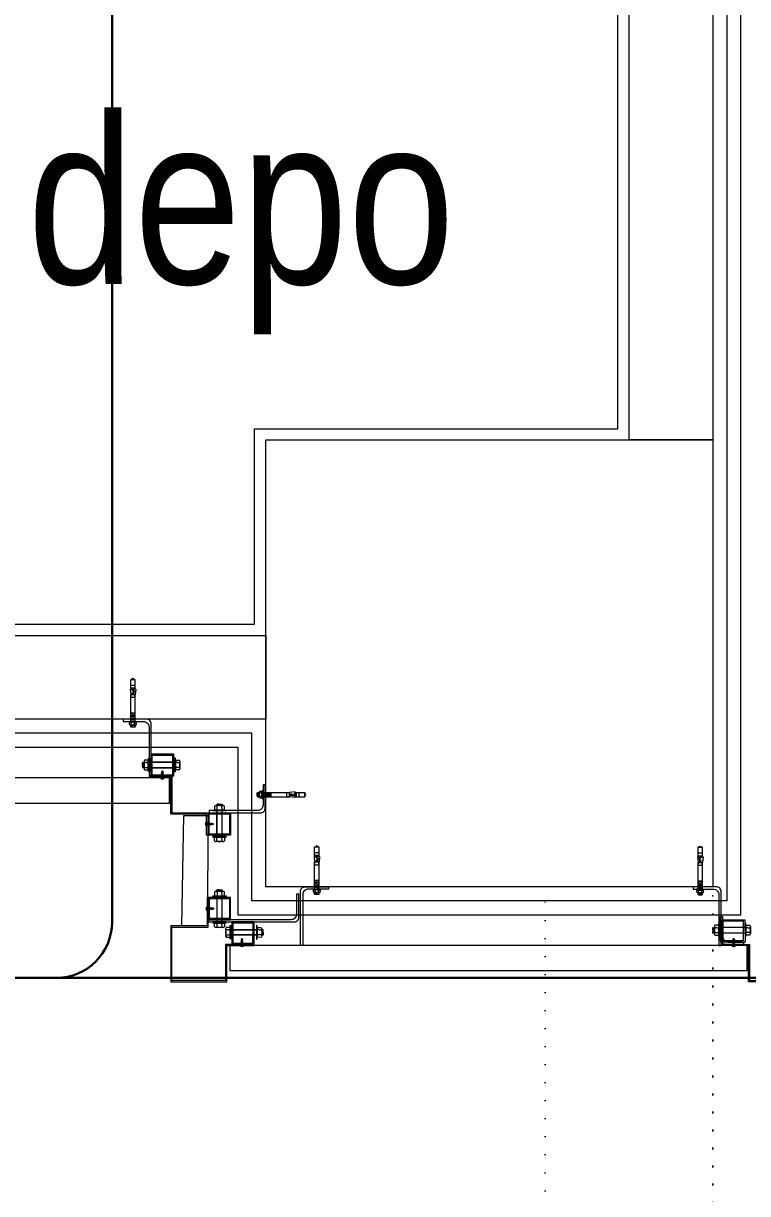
# Model space of a CAD drawing. Extents: x -1073 to 35213, y -1180 to 6950.
# Drawn here: x 32347.5 to 32477, y 3057.6 to 3267.1 of the extents above; entities that cross this region are included whole.
import ezdxf

# ---------------------------------------------------------------- set-up
doc = ezdxf.new("R2010")
doc.units = 0
doc.header["$LTSCALE"] = 25
doc.linetypes.add('DOT2', pattern=[0.125, 0, -0.125])
doc.layers.get('0').update_dxf_attribs({"color": 9, "lineweight": 9})
for name, color, linetype, lineweight in [('00', 9, 'Continuous', 9), ('01', 9, 'Continuous', 9), ('06D', 9, 'Continuous', 9), ('10', 9, 'Continuous', 9), ('10A', 9, 'Continuous', 9), ('14', 9, 'Continuous', 9), ('20', 9, 'DOT2', 9), ('33', 9, 'BATTING', 9), ('DATA TAVAN', 160, 'Continuous', 30)]:
    doc.layers.add(name, color=color, linetype=linetype, lineweight=lineweight)
doc.styles.add('MuuM_TEXT-STANDART', font='ARIALN.TTF')
doc.linetypes.add('BATTING', pattern='A,0.0001,-0.1,[134,ltypeshp.shx,S=0.1,R=0,X=-0.1,Y=0],-0.2,[134,ltypeshp.shx,S=0.1,R=180,X=0.1,Y=0],-0.1', length=0.4001)

# ---------------------------------------------------------------- blocks, each defined once
blk = doc.blocks.new('p-kolon-80x80-vw')
at = {"layer": '01'}
blk.add_lwpolyline([(-40, -40), (-40, 40), (40, 40), (40, -40)], close=True, dxfattribs=at)
blk = doc.blocks.new('cxvxv')
for p, q in [((-21988.4, 8560.98, 0), (-21988.4, 8560.32, 0)), ((-21988.4, 8560.32, 0), (-21986.64, 8560.32, 0)), ((-21986.86, 8561.07, 0), (-21988.18, 8561.07, 0)), ((-21988.02, 8561.25, 0), (-21987.03, 8561.3, 0)), ((-21988.02, 8561.25, 0), (-21988, 8561.26, 0)), ((-21988, 8561.23, 0), (-21988.02, 8561.25, 0)), ((-21988.02, 8561.13, 0), (-21987.03, 8561.19, 0)), ((-21988.02, 8561.13, 0), (-21988, 8561.14, 0)), ((-21988, 8561.11, 0), (-21988.02, 8561.13, 0)), ((-21988.02, 8560.32, 0), (-21987.02, 8560.32, 0)), ((-21988.02, 8560.28, 0), (-21988.02, 8560.32, 0)), ((-21988.02, 8560.11, 0), (-21988.02, 8555.61, 0)), ((-21988, 8561.3, 0), (-21987.94, 8561.35, 0)), ((-21988, 8561.26, 0), (-21988, 8561.3, 0)), ((-21988, 8561.14, 0), (-21988, 8561.23, 0)), ((-21988, 8561.07, 0), (-21988, 8561.11, 0)), ((-21987.96, 8560.98, 0), (-21987.96, 8560.32, 0)), ((-21987.54, 8561.35, 0), (-21987.94, 8561.35, 0)), ((-21987.7, 8561.05, 0), (-21987.7, 8561.08, 0)), ((-21987.7, 8561.07, 0), (-21987.7, 8561.07, 0)), ((-21987.54, 8561.35, 0), (-21987.1, 8561.35, 0)), ((-21987.03, 8561.3, 0), (-21987.1, 8561.35, 0)), ((-21987.08, 8560.64, 0), (-21987.08, 8560.98, 0)), ((-21987.08, 8560.64, 0), (-21987.08, 8560.32, 0)), ((-21987.06, 8560.32, 0), (-21987.06, 8560.28, 0)), ((-21987.06, 8555.61, 0), (-21987.06, 8560.11, 0)), ((-21987.05, 8561.32, 0), (-21987.03, 8561.3, 0)), ((-21987.03, 8561.3, 0), (-21987.05, 8561.28, 0)), ((-21987.03, 8561.3, 0), (-21987.05, 8561.29, 0)), ((-21987.05, 8561.28, 0), (-21987.05, 8561.2, 0)), ((-21987.05, 8561.2, 0), (-21987.03, 8561.19, 0)), ((-21987.03, 8561.19, 0), (-21987.05, 8561.17, 0)), ((-21987.05, 8561.17, 0), (-21987.05, 8561.08, 0)), ((-21987.05, 8561.08, 0), (-21987.03, 8561.07, 0)), ((-21987.02, 8560.32, 0), (-21987.02, 8560.28, 0)), ((-21987.02, 8555.61, 0), (-21987.02, 8560.11, 0)), ((-21986.64, 8560.32, 0), (-21986.64, 8560.98, 0)), ((-21988.4, 8555.4, 0), (-21986.64, 8555.4, 0)), ((-21988.4, 8554.74, 0), (-21988.4, 8555.4, 0)), ((-21988.02, 8555.44, 0), (-21988.02, 8555.4, 0)), ((-21988.02, 8555.4, 0), (-21987.02, 8555.4, 0)), ((-21987.96, 8554.74, 0), (-21987.96, 8555.4, 0)), ((-21987.08, 8555.08, 0), (-21987.08, 8555.4, 0)), ((-21987.06, 8555.4, 0), (-21987.06, 8555.44, 0)), ((-21987.02, 8555.4, 0), (-21987.02, 8555.44, 0)), ((-21986.64, 8555.4, 0), (-21986.64, 8554.74, 0)), ((-21986.86, 8554.65, 0), (-21988.17, 8554.65, 0)), ((-21987.08, 8555.08, 0), (-21987.08, 8554.74, 0))]:
    blk.add_line(p, q)
at = {"elevation": 0}
for points in [[(-21986.3, 8560.11), (-21988.7, 8560.11), (-21988.7, 8560.28), (-21986.3, 8560.28)], [(-21986.3, 8555.61), (-21988.7, 8555.61), (-21988.7, 8555.44), (-21986.3, 8555.44)]]:
    blk.add_lwpolyline(points, close=True, dxfattribs=at)
for points in [[(-21987.98, 8560.28), (-21987.98, 8560.32)], [(-21987.98, 8560.11), (-21987.98, 8555.61)], [(-21987.98, 8555.44), (-21987.98, 8555.4)]]:
    blk.add_lwpolyline(points, dxfattribs=at)
for centre, radius, start, end in [((-21988.18, 8560.75, 0), 0.315, 45.8497, 134.1503), ((-21987.52, 8559.95, 0), 1.12, 66.8701, 113.1299), ((-21987.52, 8559.95, 0), 1.12, 66.8701, 113.1299), ((-21986.86, 8560.76, 0), 0.313, 45.449, 134.551), ((-21988.18, 8554.97, 0), 0.315, 225.8497, 314.1503), ((-21987.52, 8555.77, 0), 1.12, 246.8701, 293.1299), ((-21987.52, 8555.77, 0), 1.12, 246.8701, 293.1299), ((-21986.86, 8554.96, 0), 0.313, 225.449, 314.551)]:
    blk.add_arc(centre, radius, start, end)
blk = doc.blocks.new('VIDA')
for p, q in [((-18072, 6523.9), (-18071.9, 6524)), ((-18071.9, 6523.8), (-18072, 6523.9)), ((-18071.9, 6524), (-18070.1, 6524.7)), ((-18069.6, 6522.9), (-18071.9, 6523.8)), ((-18069.7, 6524.9), (-18070.6, 6523.2)), ((-18070.6, 6523.2), (-18070.1, 6524.7)), ((-18070.1, 6524.7), (-18069.9, 6525.1)), ((-18069.9, 6525.1), (-18070.1, 6524.1)), ((-18070.1, 6524.1), (-18070, 6524.3)), ((-18070, 6524.3), (-18069.8, 6525.1)), ((-18069.9, 6525.1), (-18069.8, 6525.1)), ((-18069.8, 6525.1), (-18069.7, 6524.9)), ((-18069.7, 6524.9), (-18069.3, 6525)), ((-18069.6, 6522.8), (-18069.1, 6525)), ((-18069.6, 6522.8), (-18069.6, 6522.9)), ((-18069.4, 6522.4), (-18069.6, 6522.8)), ((-18068.9, 6525.3), (-18069.4, 6522.4)), ((-18069.3, 6522.4), (-18069.4, 6522.4)), ((-18069.3, 6522.4), (-18068.9, 6525.3)), ((-18069.3, 6525), (-18069.1, 6525)), ((-18069.1, 6522.8), (-18069.3, 6522.4)), ((-18069.1, 6525), (-18068.9, 6525.3)), ((-18068.7, 6522.8), (-18069.1, 6522.8)), ((-18068.9, 6525.3), (-18068.9, 6525.3)), ((-18068.9, 6525.3), (-18068.7, 6525)), ((-18068.7, 6522.8), (-18068.2, 6525)), ((-18068.7, 6525), (-18068.2, 6525)), ((-18068.5, 6522.4), (-18068.7, 6522.8)), ((-18068, 6525.3), (-18068.5, 6522.4)), ((-18068.4, 6522.4), (-18068.5, 6522.4)), ((-18068.4, 6522.4), (-18067.9, 6525.3)), ((-18068.2, 6522.8), (-18068.4, 6522.4)), ((-18068.2, 6522.8), (-18068.4, 6522.4)), ((-18068.2, 6525), (-18068, 6525.3)), ((-18067.7, 6525), (-18068.2, 6522.8)), ((-18067.7, 6522.8), (-18068.2, 6522.8)), ((-18067.9, 6525.3), (-18068, 6525.3)), ((-18067.9, 6525.3), (-18067.7, 6525)), ((-18067.7, 6522.8), (-18067.2, 6525)), ((-18067.7, 6525), (-18067.2, 6525)), ((-18067.5, 6522.4), (-18067.7, 6522.8)), ((-18067, 6525.3), (-18067.5, 6522.4)), ((-18067.4, 6522.4), (-18067.5, 6522.4)), ((-18067.4, 6522.4), (-18066.9, 6525.3)), ((-18067.2, 6522.8), (-18067.4, 6522.4)), ((-18067.2, 6522.8), (-18067.4, 6522.4)), ((-18067.2, 6525), (-18067, 6525.3)), ((-18066.7, 6525), (-18067.2, 6522.8)), ((-18066.7, 6522.8), (-18067.2, 6522.8)), ((-18066.9, 6525.3), (-18067, 6525.3)), ((-18066.9, 6525.3), (-18066.7, 6525)), ((-18066.3, 6525), (-18066.7, 6525)), ((-18066.7, 6522.8), (-18066.3, 6525)), ((-18066.5, 6522.4), (-18066.7, 6522.8)), ((-18066.1, 6525.3), (-18066.5, 6522.4)), ((-18066.5, 6522.4), (-18066, 6525.3)), ((-18066.3, 6522.8), (-18066.5, 6522.4)), ((-18066.3, 6522.8), (-18066.5, 6522.4)), ((-18066.5, 6522.4), (-18066.5, 6522.4)), ((-18066.3, 6525), (-18066.1, 6525.3)), ((-18065.8, 6525), (-18066.3, 6522.8)), ((-18066.3, 6522.8), (-18065.8, 6522.8)), ((-18066, 6525.3), (-18066.1, 6525.3)), ((-18066, 6525.3), (-18065.8, 6525)), ((-18065.8, 6522.8), (-18065.3, 6525)), ((-18065.8, 6525), (-18065.3, 6525)), ((-18065.6, 6522.4), (-18065.8, 6522.8)), ((-18065.1, 6525.3), (-18065.6, 6522.4)), ((-18065.5, 6522.4), (-18065.6, 6522.4)), ((-18065.5, 6522.4), (-18065, 6525.3)), ((-18065.3, 6522.8), (-18065.5, 6522.4)), ((-18065.3, 6522.8), (-18065.5, 6522.4)), ((-18065.3, 6525), (-18065.1, 6525.3)), ((-18064.8, 6525), (-18065.3, 6522.8)), ((-18064.8, 6522.8), (-18065.3, 6522.8)), ((-18065.1, 6525.3), (-18065, 6525.3)), ((-18065, 6525.3), (-18064.8, 6525)), ((-18064.8, 6525), (-18064.3, 6525)), ((-18064.8, 6522.8), (-18064.3, 6525)), ((-18064.6, 6522.4), (-18064.8, 6522.8)), ((-18064.1, 6525.3), (-18064.6, 6522.4)), ((-18064.5, 6522.4), (-18064.6, 6522.4)), ((-18064.5, 6522.4), (-18064, 6525.3)), ((-18064.3, 6522.8), (-18064.5, 6522.4)), ((-18064.3, 6522.8), (-18064.5, 6522.4)), ((-18064.3, 6525), (-18064.1, 6525.3)), ((-18063.8, 6525), (-18064.3, 6522.8)), ((-18063.8, 6522.8), (-18064.3, 6522.8)), ((-18064, 6525.3), (-18064.1, 6525.3)), ((-18064, 6525.3), (-18063.8, 6525)), ((-18063.8, 6522.8), (-18062, 6525)), ((-18062, 6525), (-18063.8, 6525)), ((-18063.6, 6522.4), (-18063.8, 6522.8)), ((-18063.6, 6522.4), (-18061.7, 6525.3)), ((-18061.8, 6525.3), (-18063.6, 6522.4)), ((-18062, 6522.8), (-18063.6, 6522.4)), ((-18062, 6522.8), (-18063.6, 6522.4)), ((-18063.6, 6522.4), (-18063.6, 6522.4)), ((-18061.5, 6525), (-18063.4, 6522.8)), ((-18063.4, 6522.8), (-18061.5, 6522.8)), ((-18061.7, 6525.3), (-18063.2, 6525.3)), ((-18062.7, 6522.4), (-18061.5, 6522.8)), ((-18062.6, 6522.4), (-18062.1, 6525.3)), ((-18062.4, 6522.8), (-18062.6, 6522.4)), ((-18062.4, 6522.8), (-18062.6, 6522.4)), ((-18062.6, 6522.4), (-18061.3, 6522.4)), ((-18062.4, 6525), (-18062.2, 6525.3)), ((-18061.5, 6525), (-18062.4, 6525)), ((-18061.5, 6522.8), (-18062.4, 6525)), ((-18061.9, 6525), (-18062.4, 6522.8)), ((-18061.9, 6522.8), (-18062.4, 6522.8)), ((-18062.2, 6525.3), (-18062.1, 6525.3)), ((-18062.2, 6525.3), (-18061.3, 6522.4)), ((-18062.1, 6525.3), (-18061.9, 6525)), ((-18062, 6525), (-18061.8, 6525.3)), ((-18061.9, 6525), (-18061.4, 6525)), ((-18061.9, 6522.8), (-18061.4, 6525)), ((-18061.7, 6522.4), (-18061.9, 6522.8)), ((-18061.2, 6525.3), (-18061.7, 6522.4)), ((-18061.7, 6525.3), (-18061.5, 6525)), ((-18061.6, 6522.4), (-18061.7, 6522.4)), ((-18061.6, 6522.4), (-18061.2, 6525.3)), ((-18061.4, 6522.8), (-18061.6, 6522.4)), ((-18061.4, 6522.8), (-18061.6, 6522.4)), ((-18061.4, 6525), (-18061.2, 6525.3)), ((-18061, 6525), (-18061.4, 6522.8)), ((-18060.9, 6522.8), (-18061.4, 6522.8)), ((-18061.2, 6525.3), (-18061, 6525)), ((-18061.2, 6525.3), (-18061.2, 6525.3)), ((-18061, 6525), (-18060.5, 6525)), ((-18060.9, 6522.8), (-18060.5, 6525)), ((-18060.7, 6522.4), (-18060.9, 6522.8)), ((-18060.7, 6522.4), (-18060.2, 6525.3)), ((-18060.3, 6525.3), (-18060.7, 6522.4)), ((-18060.5, 6522.8), (-18060.7, 6522.4)), ((-18060.5, 6522.8), (-18060.7, 6522.4)), ((-18060.7, 6522.4), (-18060.7, 6522.4)), ((-18060.5, 6525), (-18060.3, 6525.3)), ((-18060, 6525), (-18060.5, 6522.8)), ((-18060.5, 6522.8), (-18060, 6522.8)), ((-18060.3, 6525.3), (-18060.2, 6525.3)), ((-18060.2, 6525.3), (-18060, 6525)), ((-18060, 6525), (-18059.5, 6525)), ((-18060, 6522.8), (-18059.5, 6525)), ((-18059.8, 6522.4), (-18060, 6522.8)), ((-18059.3, 6525.3), (-18059.8, 6522.4)), ((-18059.7, 6522.4), (-18059.8, 6522.4)), ((-18059.7, 6522.4), (-18059.2, 6525.3)), ((-18059.5, 6522.8), (-18059.7, 6522.4)), ((-18059.5, 6522.8), (-18059.7, 6522.4)), ((-18059.5, 6525), (-18059.3, 6525.3)), ((-18059.2, 6524), (-18059.5, 6522.8)), ((-18059.5, 6522.8), (-18059.2, 6522.8)), ((-18059.3, 6525.3), (-18059.2, 6525.3)), ((-18058.1, 6526.6), (-18059.2, 6526.6)), ((-18059.2, 6521.2), (-18059.2, 6526.6)), ((-18058.1, 6521.2), (-18059.2, 6521.2))]:
    blk.add_line(p, q)
for points in [[(-18068.7, 6525), (-18069.1, 6522.8)], [(-18057.2, 6524.3), (-18057.5, 6524), (-18057.5, 6523.8), (-18057.2, 6523.5)]]:
    blk.add_lwpolyline(points)
for centre, start, end in [((-18062.4, 6523.6), 7.5095, 35.2427), ((-18062.4, 6524.2), 324.7573, 352.4905)]:
    blk.add_arc(centre, 5.21, start, end)
blk = doc.blocks.new('çelik dübel')
at = {"ltscale": 7}
for p, q in [((-87.2, -2), (-85, 2)), ((-85, -6), (-85, 2)), ((-68, 2), (-85, 2)), ((-75, -6), (-75, 2)), ((-70, -6), (-70, 2)), ((-68, 3), (-58, 2)), ((-68, -7), (-68, 3)), ((-58, -6), (-58, 2)), ((-8.5, 2), (-58, 2)), ((-53, 1.5), (-58, 1.5)), ((-53, -6), (-53, 2)), ((-25, -6), (-25, 2)), ((-25, -6), (-23.9, 2)), ((-23, -6), (-21.9, 2)), ((-21, -6), (-19.9, 2)), ((-19, -6), (-17.9, 2)), ((-17, -6), (-15.9, 2)), ((-85, -6), (-87.2, -2)), ((-68, -6), (-85, -6)), ((-68, -7), (-58, -6)), ((-53, -5.5), (-58, -5.5)), ((-8.5, -6), (-58, -6))]:
    blk.add_line(p, q, dxfattribs=at)
for p, q in [((-15, -6), (-13.9, 2)), ((-13, -6), (-11.9, 2)), ((-11, -6), (-10, 1.1)), ((-10, -9), (-10, 5)), ((-9, 5), (-10, 5)), ((-10, 3), (-10, 5)), ((-9, -9), (-9, 5)), ((-8.5, 2), (-8.5, 3)), ((-8.5, -4), (-8.5, 0)), ((-5, 4), (-7.5, 4)), ((-5, 1), (-7.5, 1)), ((-4, 2), (-4, 3)), ((-1, 2), (-4, 2)), ((-4, -4), (-4, 0)), ((-3, -6), (-1.9, 2)), ((-1, -6), (0, 1.1)), ((0, -5), (0, 1)), ((-10, -7), (-10, -9.1)), ((-9, -9), (-10, -9)), ((-8.5, -6), (-8.5, -7)), ((-5, -5), (-7.5, -5)), ((-5, -8), (-7.5, -8)), ((-4, -6), (-4, -7)), ((-1, -6), (-4, -6))]:
    blk.add_line(p, q)
for points in [[(-68, 0.6), (-67.4, 0.4), (-67, 0.1), (-66.6, -0.3), (-66.2, -0.8), (-65.9, -1.3), (-65.7, -1.9), (-65.4, -2.3), (-65.2, -2.8), (-65, -3.1), (-64.8, -3.3), (-64.6, -3.5), (-64.4, -3.6), (-64.2, -3.5), (-63.9, -3.5), (-63.7, -3.3), (-63.5, -3.1), (-63.2, -2.9), (-62.9, -2.6), (-62.7, -2.3), (-62.4, -2), (-62.1, -1.7), (-61.9, -1.4), (-61.6, -1.1), (-61.4, -0.9), (-61.2, -0.7), (-61, -0.6), (-60.8, -0.5), (-60.6, -0.5), (-60.4, -0.5), (-60.3, -0.7), (-60.1, -0.9), (-59.9, -1.1), (-59.8, -1.5), (-59.6, -1.9), (-59.4, -2.3), (-59.2, -2.7), (-58.9, -3), (-58.7, -3.3), (-58.4, -3.5), (-58, -3.5)], [(-68, -0.5), (-68, -0.5), (-67.9, -0.5), (-67.9, -0.5), (-67.8, -0.5), (-67.8, -0.6), (-67.7, -0.6), (-67.7, -0.6), (-67.6, -0.7), (-67.6, -0.7), (-67.6, -0.8), (-67.5, -0.8), (-67.5, -0.8), (-67.5, -0.9), (-67.4, -0.9), (-67.4, -0.9), (-67.3, -1), (-67.3, -1), (-67.3, -1.1), (-67.2, -1.1), (-67.2, -1.2), (-67.2, -1.2), (-67.1, -1.3), (-67.1, -1.3), (-67.1, -1.4), (-67, -1.4), (-67, -1.5), (-67, -1.5), (-66.9, -1.6), (-66.9, -1.6), (-66.9, -1.7), (-66.9, -1.7), (-66.8, -1.8), (-66.8, -1.9), (-66.8, -1.9), (-66.7, -2), (-66.7, -2), (-66.7, -2.1), (-66.6, -2.2), (-66.6, -2.2), (-66.6, -2.3), (-66.6, -2.3), (-66.5, -2.4), (-66.5, -2.5), (-66.5, -2.5), (-66.4, -2.6), (-66.4, -2.7), (-66.4, -2.7), (-66.3, -2.8), (-66.3, -2.8), (-66.3, -2.9), (-66.3, -3), (-66.2, -3), (-66.2, -3.1), (-66.2, -3.1), (-66.1, -3.2), (-66.1, -3.2), (-66.1, -3.3), (-66, -3.4), (-66, -3.4), (-66, -3.5), (-65.9, -3.5), (-65.9, -3.6), (-65.9, -3.6), (-65.8, -3.7), (-65.8, -3.7), (-65.7, -3.8), (-65.7, -3.8), (-65.7, -3.9), (-65.6, -3.9), (-65.6, -4), (-65.5, -4), (-65.5, -4.1), (-65.4, -4.1), (-65.4, -4.1), (-65.3, -4.2), (-65.3, -4.2), (-65.2, -4.3), (-65.2, -4.3), (-65.1, -4.3), (-65, -4.4), (-65, -4.4), (-64.9, -4.4), (-64.9, -4.4), (-64.8, -4.5), (-64.7, -4.5), (-64.7, -4.5), (-64.6, -4.5), (-64.5, -4.5), (-64.5, -4.5), (-64.4, -4.5), (-64.3, -4.5), (-64.3, -4.5), (-64.2, -4.5), (-64.1, -4.5), (-64.1, -4.5), (-64, -4.5), (-64, -4.5), (-63.9, -4.5), (-63.8, -4.5), (-63.8, -4.5), (-63.7, -4.4), (-63.7, -4.4), (-63.6, -4.4), (-63.6, -4.4), (-63.5, -4.4), (-63.4, -4.3), (-63.4, -4.3), (-63.3, -4.3), (-63.3, -4.3), (-63.3, -4.2), (-63.2, -4.2), (-63.2, -4.2), (-63.1, -4.1), (-63.1, -4.1), (-63, -4.1), (-63, -4), (-62.9, -4), (-62.9, -4), (-62.9, -3.9), (-62.8, -3.9), (-62.8, -3.9), (-62.7, -3.8), (-62.7, -3.8), (-62.7, -3.8), (-62.6, -3.7), (-62.6, -3.7), (-62.5, -3.6), (-62.5, -3.6), (-62.5, -3.6), (-62.4, -3.5), (-62.4, -3.5), (-62.4, -3.5), (-62.3, -3.4), (-62.3, -3.4), (-62.2, -3.3), (-62.2, -3.3), (-62.2, -3.3), (-62.1, -3.2), (-62.1, -3.2), (-62.1, -3.1), (-62, -3.1), (-62, -3.1), (-62, -3), (-61.9, -3), (-61.9, -2.9), (-61.9, -2.9), (-61.8, -2.9), (-61.8, -2.8), (-61.7, -2.8), (-61.7, -2.7), (-61.7, -2.7), (-61.6, -2.6), (-61.6, -2.6), (-61.6, -2.6), (-61.5, -2.5), (-61.5, -2.5), (-61.5, -2.5), (-61.4, -2.4), (-61.4, -2.4), (-61.4, -2.3), (-61.3, -2.3), (-61.3, -2.3), (-61.3, -2.2), (-61.3, -2.2), (-61.2, -2.2), (-61.2, -2.1), (-61.2, -2.1), (-61.1, -2), (-61.1, -2), (-61.1, -2), (-61, -1.9), (-61, -1.9), (-61, -1.9), (-61, -1.9), (-60.9, -1.8), (-60.9, -1.8), (-60.9, -1.8), (-60.9, -1.8), (-60.9, -1.8), (-60.9, -1.7), (-60.8, -1.7), (-60.8, -1.7), (-60.8, -1.7), (-60.8, -1.7), (-60.8, -1.7), (-60.8, -1.8), (-60.7, -1.8), (-60.7, -1.8), (-60.7, -1.8), (-60.7, -1.9), (-60.7, -1.9), (-60.7, -1.9), (-60.6, -2), (-60.6, -2), (-60.6, -2.1), (-60.6, -2.1), (-60.6, -2.1), (-60.5, -2.2), (-60.5, -2.2), (-60.5, -2.3), (-60.5, -2.3), (-60.4, -2.4), (-60.4, -2.5), (-60.4, -2.5), (-60.4, -2.6), (-60.3, -2.6), (-60.3, -2.7), (-60.3, -2.7), (-60.3, -2.8), (-60.2, -2.8), (-60.2, -2.9), (-60.2, -3), (-60.1, -3), (-60.1, -3.1), (-60.1, -3.1), (-60, -3.2), (-60, -3.2), (-59.9, -3.3), (-59.9, -3.4), (-59.9, -3.4), (-59.8, -3.5), (-59.8, -3.5), (-59.7, -3.6), (-59.7, -3.6), (-59.6, -3.7), (-59.6, -3.8), (-59.5, -3.8), (-59.5, -3.9), (-59.4, -3.9), (-59.3, -4), (-59.3, -4), (-59.2, -4.1), (-59.1, -4.2), (-59, -4.2), (-58.9, -4.3), (-58.8, -4.3), (-58.6, -4.4), (-58.4, -4.4), (-58.2, -4.5), (-58, -4.5)]]:
    blk.add_lwpolyline(points)
for centre, start, end in [((-7.5, 3), 90, 180), ((-7.5, 2), 180, 270), ((-7.5, 0), 90, 180), ((-5, 3), 0, 90), ((-5, 2), 270, 0), ((-5, 0), 0, 90), ((-1, 1), 0, 90), ((-7.5, -4), 180, 270), ((-7.5, -6), 90, 180), ((-7.5, -7), 180, 270), ((-5, -4), 270, 0), ((-5, -6), 0, 90), ((-5, -7), 270, 0), ((-1, -5), 270, 0)]:
    blk.add_arc(centre, 1, start, end)
blk = doc.blocks.new('kjdol')
at = {"ltscale": 10, "elevation": -278.89}
blk.add_lwpolyline([(77394.12, 60089.89), (77403.28, 60089.89, 0.460237), (77404.18, 60090.79), (77404.18, 60094.89), (77403.78, 60094.89), (77403.78, 60091.29, -0.414214), (77402.78, 60090.29), (77394.12, 60090.29)], format="xyb", close=True, dxfattribs=at)
at = {"elevation": -249.79}
for points in [[(77397.97, 60089.9), (77397.97, 60085.9), (77393.97, 60085.9), (77393.97, 60089.9)], [(77397.77, 60089.7), (77397.77, 60086.1), (77394.17, 60086.1), (77394.17, 60089.7)]]:
    blk.add_lwpolyline(points, close=True, dxfattribs=at)
at = {"extrusion": (0, 0, -1), "xscale": 0.1000000000058208, "yscale": 0.1000000000058208, "zscale": -0.0999999999999091}
blk.add_blockref('çelik dübel', (-77402.74, 60093.36, 459.25), dxfattribs=at)
blk.add_blockref('cxvxv', (99383.5, 51530.11, -249.79))
at = {"xscale": 0.1000000000058208, "yscale": 0.1000000000058208, "zscale": 0.1000000000058208, "rotation": 180}
blk.add_blockref('VIDA', (75587.75, 60740.29, -249.79), dxfattribs=at)
blk = doc.blocks.new('catikatirevizepergole-krt')
for points in [[(9.48, 1999.77), (779.49, 1999.8), (779.5, 2338)], [(9.49, 1639.8), (809.49, 1639.8), (809.49, 2338)]]:
    blk.add_lwpolyline(points)

msp = doc.modelspace()

# ---------------------------------------------------------------- linework, layer by layer
at = {"layer": '00'}
for points in [[(32085.84, 3872.5), (32085.84, 3362.5), (32280.84, 3362.5), (32330.84, 3362.5), (32330.84, 3157.5), (32390.84, 3157.5), (32390.84, 3142.5), (32267.64, 3142.5), (32267.64, 3157.5), (32315.84, 3157.5), (32315.84, 3347.5), (32115.84, 3347.5), (32115.84, 3157.5), (32154.04, 3157.5), (32154.04, 3142.5), (32038.54, 3142.5), (32038.54, 3157.5), (32100.84, 3157.5), (32100.84, 3347.5), (32070.84, 3347.5), (32070.84, 3872.5)], [(32455.84, 3369.3), (32455.84, 3369.3), (32455.84, 3374.2), (32470.84, 3374.2), (32470.84, 3192.5), (32455.84, 3192.5), (32455.84, 3374.2), (32470.84, 3374.2)]]:
    msp.add_lwpolyline(points, dxfattribs=at)
at = {"layer": '06D'}
msp.add_lwpolyline([(32265.94, 3137.5), (32385.84, 3137.5), (32385.84, 3107.5), (32475.84, 3107.5), (32475.84, 3374.26)], dxfattribs=at)
at = {"layer": '10'}
for points in [[(32380.54, 3106.2), (32395.84, 3106.2, 0.460237), (32396.74, 3107.1), (32396.74, 3111.2), (32396.34, 3111.2), (32396.34, 3107.6, -0.414214), (32395.34, 3106.6), (32380.54, 3106.6)], [(32397.04, 3102), (32397.04, 3111.6, -0.460237), (32397.94, 3112.5), (32402.04, 3112.5), (32402.04, 3112.1), (32398.44, 3112.1, 0.414214), (32397.44, 3111.1), (32397.44, 3102)], [(32472.29, 3102), (32472.29, 3111.6, 0.460237), (32471.39, 3112.5), (32467.29, 3112.5), (32467.29, 3112.1), (32470.89, 3112.1, -0.414214), (32471.89, 3111.1), (32471.89, 3102)], [(32476.29, 3102.2), (32473.08, 3102.2, -0.460546), (32472.18, 3103.1), (32472.18, 3107.2), (32472.58, 3107.2), (32472.58, 3103.6, 0.414214), (32473.58, 3102.6), (32476.29, 3102.6)]]:
    msp.add_lwpolyline(points, format="xyb", close=True, dxfattribs=at)
for points in [[(32380.54, 3110.6), (32380.54, 3106.6), (32384.54, 3106.6), (32384.54, 3110.6)], [(32384.34, 3110.4), (32384.34, 3106.8), (32380.74, 3106.8), (32380.74, 3110.4)], [(32472.57, 3106.6), (32476.57, 3106.6), (32476.58, 3102.6), (32472.58, 3102.6)], [(32388.75, 3106.2), (32384.75, 3106.2), (32384.75, 3102.2), (32388.75, 3102.2)], [(32388.55, 3106), (32384.95, 3106), (32384.94, 3102.4), (32388.54, 3102.4)], [(32472.67, 3106.4), (32476.27, 3106.4), (32476.27, 3102.8), (32472.67, 3102.8)]]:
    msp.add_lwpolyline(points, close=True, dxfattribs=at)
at = {"layer": '10A'}
for points in [[(32373.89, 3132), (32270.89, 3132), (32270.89, 3127.5), (32373.59, 3127.5), (32373.59, 3132)], [(32374.81, 3125.5), (32373.84, 3125.5), (32373.84, 3132), (32370.04, 3132), (32370.04, 3132.3), (32374.04, 3132.3), (32374.04, 3125.75), (32375.01, 3125.75), (32375.01, 3125.75), (32380.54, 3125.75), (32380.54, 3121.75), (32380.24, 3121.75), (32380.24, 3125.5), (32374.81, 3125.5), (32374.81, 3125.5)], [(32375.84, 3105.5), (32376.14, 3125.25), (32380.54, 3125.25), (32380.34, 3105.5), (32375.84, 3105.5)], [(32374.04, 3105.3), (32380.54, 3105.3), (32380.54, 3110.6), (32380.34, 3110.6), (32380.34, 3105.5), (32373.84, 3105.5), (32373.84, 3095.5), (32383.84, 3095.5), (32383.84, 3102), (32388.75, 3102), (32388.75, 3102.2), (32383.64, 3102.2), (32383.64, 3095.7), (32374.04, 3095.7), (32374.04, 3105.3)], [(32487.64, 3106.3), (32481.14, 3106.3), (32481.14, 3110.41), (32481.34, 3110.41), (32481.34, 3106.5), (32487.84, 3106.5), (32487.84, 3095.5), (32477.19, 3095.5), (32477.19, 3102), (32472.29, 3102), (32472.29, 3102.2), (32477.39, 3102.2), (32477.39, 3095.7), (32487.64, 3095.7), (32487.64, 3106.3)], [(32476.94, 3102), (32384.39, 3102), (32384.39, 3097.5), (32476.94, 3097.5), (32476.94, 3102)]]:
    msp.add_lwpolyline(points, dxfattribs=at)
at = {"layer": '14'}
msp.add_lwpolyline([(32453.84, 3797.5), (32453.84, 3810.5), (32388.84, 3810.5), (32388.84, 3870.5), (32087.84, 3870.5), (32087.84, 3364.5), (32332.84, 3364.5), (32332.84, 3159.5), (32388.84, 3159.5), (32388.84, 3194.5), (32453.84, 3194.5), (32453.84, 3696.1)], dxfattribs=at)
at = {"layer": '20'}
msp.add_lwpolyline([(32470.84, 2804.36), (32470.84, 3112.5)], dxfattribs=at)
at = {"layer": '33', "ltscale": 0.2}
msp.add_lwpolyline([(32473.34, 3374.26), (32473.34, 3110), (32388.34, 3110), (32388.34, 3140), (32265.94, 3140)], dxfattribs=at)
at = {"layer": 'DATA TAVAN'}
for p, q in [((32363.33, 3106.19), (32363.33, 3366.81)), ((31713.8, 3096.19), (32487.84, 3096.19))]:
    msp.add_line(p, q, dxfattribs=at)
msp.add_arc((32353.33, 3106.19), 10, 270, 0, dxfattribs=at)

# ---------------------------------------------------------------- block references
msp.add_blockref('p-kolon-80x80-vw', (32430.84, 3152.5))
at = {"layer": '10'}
for name, p, rotation in [('kjdol', (92460.23, -74261.68, 278.89), 90), ('cxvxv', (41021.66, 25096.35, 0), 90.02742896768534)]:
    msp.add_blockref(name, p, dxfattribs=dict(at, rotation=rotation))
for name, p in [('kjdol', (-45013.44, -56964.15, 249.79)), ('cxvxv', (54370.07, -5449.41, 0))]:
    msp.add_blockref(name, p, dxfattribs=at)
at = {"layer": '10', "extrusion": (0, 0, -1), "yscale": 0.1000000000058208}
for p, xscale, zscale, rotation in [((-32399.77, 3111.1), 0.1000000000058208, -0.0999999999999091, 270), ((-32468.78, 3111.07, 312.47), -0.1000000000058208, -0.1000000000058208, 90)]:
    msp.add_blockref('çelik dübel', p, dxfattribs=dict(at, xscale=xscale, zscale=zscale, rotation=rotation))
at = {"layer": '10', "yscale": 0.1000000000058208}
for p, xscale, zscale, rotation in [((30574.42, 3760.99), 0.1000000000058208, 0.1000000000058208, 180), ((33038.09, 1295.77), -0.1000000000058208, 0.1000000000021828, 89.97257103399262), ((31823.05, 1295.77), 0.1000000000058208, 0.1000000000058208, 270.0274289676853)]:
    msp.add_blockref('VIDA', p, dxfattribs=dict(at, xscale=xscale, zscale=zscale, rotation=rotation))
at = {"layer": '10', "xscale": -1, "rotation": 269.9725710339925}
msp.add_blockref('cxvxv', (23839.56, 25095.95, 0), dxfattribs=at)
at = {"layer": '20'}
msp.add_blockref('catikatirevizepergole-krt', (31661.35, 774.5), dxfattribs=at)

# ---------------------------------------------------------------- texts
at = {"style": 'MuuM_TEXT-STANDART'}
msp.add_text('depo', height=30, dxfattribs=at).set_placement((32348.18, 3220.42))

doc.saveas('drawing.dxf')
